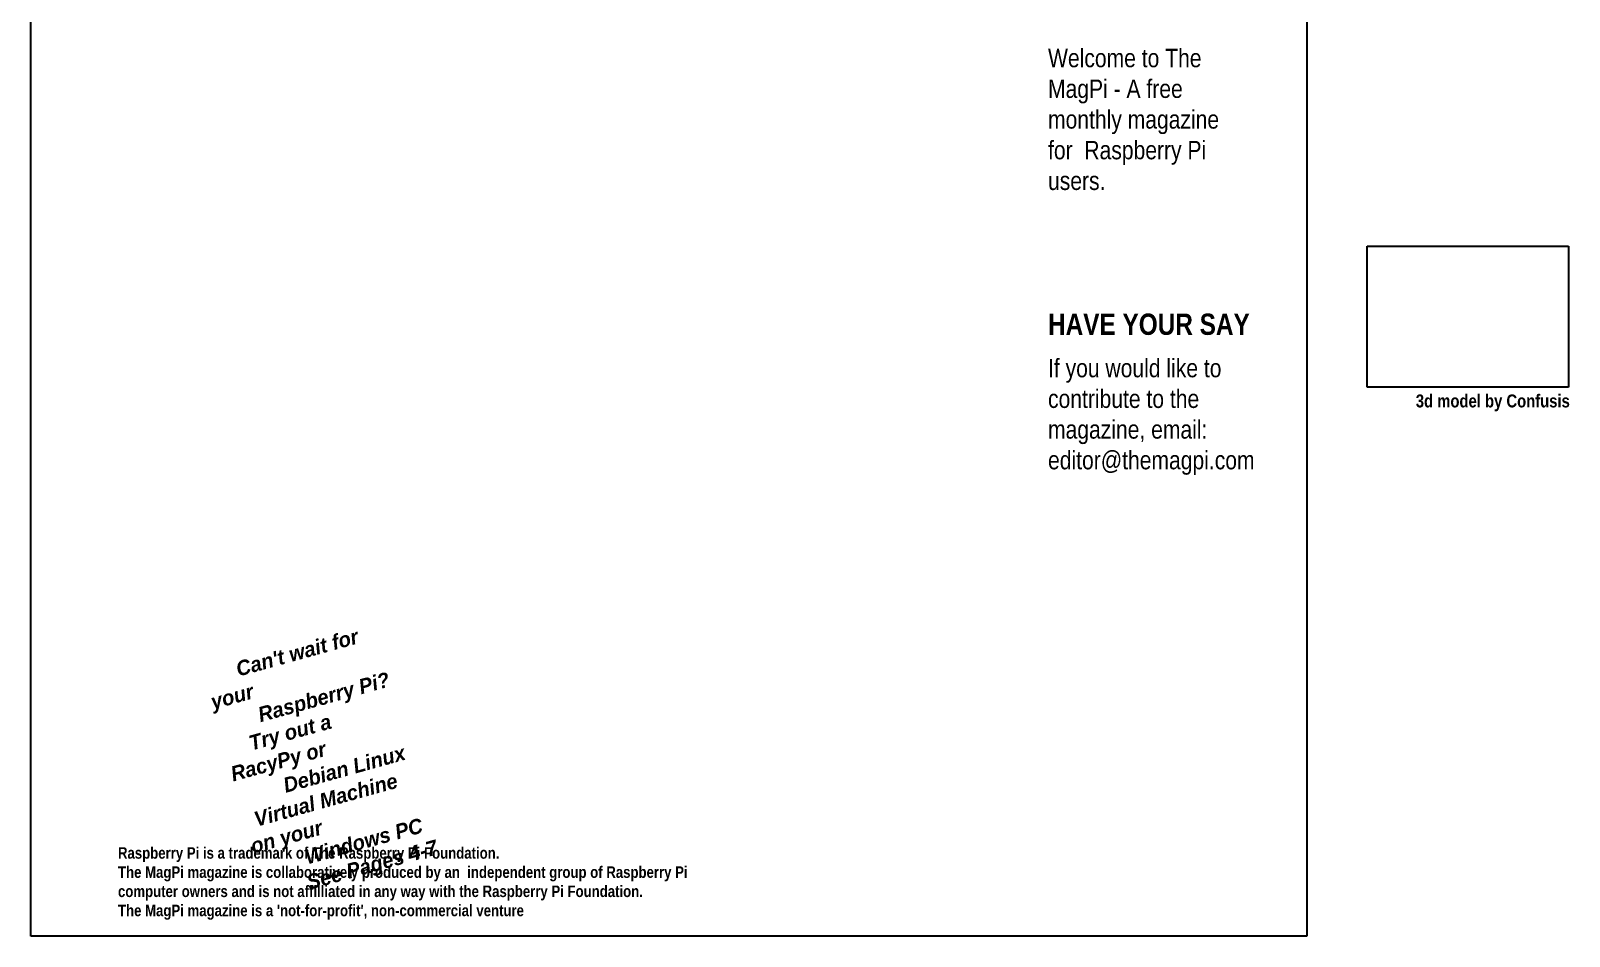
# Model space of a CAD drawing. Header units: millimetres. Extents: x -754 to 578, y -31 to 612.
# Drawn here: x -355.8 to -88.3, y 0 to 157.4 of the extents above; entities that cross this region are included whole.
import ezdxf

# ---------------------------------------------------------------- set-up
doc = ezdxf.new("R2010")
doc.units = ezdxf.units.MM
doc.layers.add('Images', color=7, linetype='Continuous')
doc.layers.add('Text', color=7, linetype='Continuous')
doc.styles.get("Standard").update_dxf_attribs({"font": 'arial.ttf'})
picture_1 = doc.add_image_def('image11.jpg', size_in_pixel=(523, 700))
picture_2 = doc.add_image_def('image3.jpg', size_in_pixel=(300, 210))

msp = doc.modelspace()

# ---------------------------------------------------------------- texts
at = {"layer": 'Text', "color": 255, "attachment_point": 1}
for s, insert, char_height in [('{\\fArial Narrow|b0|i0|c0|p34;\\C256;\\c16777215;Welcome to The MagPi - A free \\H1.3504x; \\H0.74053x;monthly magazine \\H1.2251x; \\H0.81628x;for  Raspberry Pi \\H1.2754x; \\H0.78409x;users.\\H1.2501x; }', (-178.92, 154.28), 3.2), ('{\\fArial Narrow|b0|i0|c0|p34;\\C256;\\c16777215;If you would like to contribute to the \\H1.3419x; \\H0.74523x;magazine, email:\\H1.2194x; \\H0.82009x;\\Peditor@themagpi.com\\H1.2779x; }', (-178.92, 100.38), 3.2), ('\\pi8.4359;{\\fArial Narrow|b1|i0|c0|p34;3d model by Confusis}', (-123.4, 94.19), 2.25)]:
    msp.add_mtext_dynamic_manual_height_columns(s, width=35, gutter_width=12.5, heights=[0], dxfattribs=dict(at, insert=insert, char_height=char_height))
at = {"layer": 'Text', "attachment_point": 1}
for s, width, insert, char_height in [('{\\fArial Narrow|b1|i0|c0|p34;\\C30;HAVE YOUR SAY}', 35, (-178.92, 108.25), 3.7), ("{\\fArial Narrow|b1|i0|c0|p34;\\C42;\\c632028;Raspberry Pi is a trademark of The Raspberry Pi Foundation.\\PThe MagPi magazine is collaboratively produced by an  independent group of Raspberry Pi computer owners and is not affilliated in any way with the Raspberry Pi Foundation.\\PThe MagPi magazine is a 'not-for-profit', non-commercial venture}", 100.8513, (-340.65, 15.48), 2)]:
    msp.add_mtext_dynamic_manual_height_columns(s, width=width, gutter_width=12.5, heights=[0], dxfattribs=dict(at, insert=insert, char_height=char_height))
at = {"layer": 'Text', "color": 38, "true_color": 0x3b2a07, "insert": (-325.94, 46.1), "char_height": 2.6, "attachment_point": 1, "rotation": 15.4874}
msp.add_mtext_dynamic_manual_height_columns("\\pi5.7584;{\\fFrench Script MT|b1|i1|c0|p66;\\C159;\\c5454903;Can't wait for your \\P\\pi7.3233;Raspberry Pi?\\P\\pi2.5493;  Try out a RacyPy or \\P\\pi8.2821;Debian Linux\\P\\pi1.8164;Virtual Machine on your \\P\\pi8.5909;Windows PC\\P\\pi7.7093;See Pages 4-7}", width=32.4921, gutter_width=12.5, heights=[0], dxfattribs=at)

# ---------------------------------------------------------------- pictures from other files: only their frames are drawn
at = {"layer": 'Images'}
image = msp.add_image(picture_1, insert=(-355.82, 0), size_in_units=(221.9, 297), dxfattribs=at)
image.dxf.flags = 7
image = msp.add_image(picture_2, insert=(-123.4, 95.46), size_in_units=(35, 24.5), dxfattribs=at)
image.dxf.flags = 7

doc.saveas('drawing.dxf')
